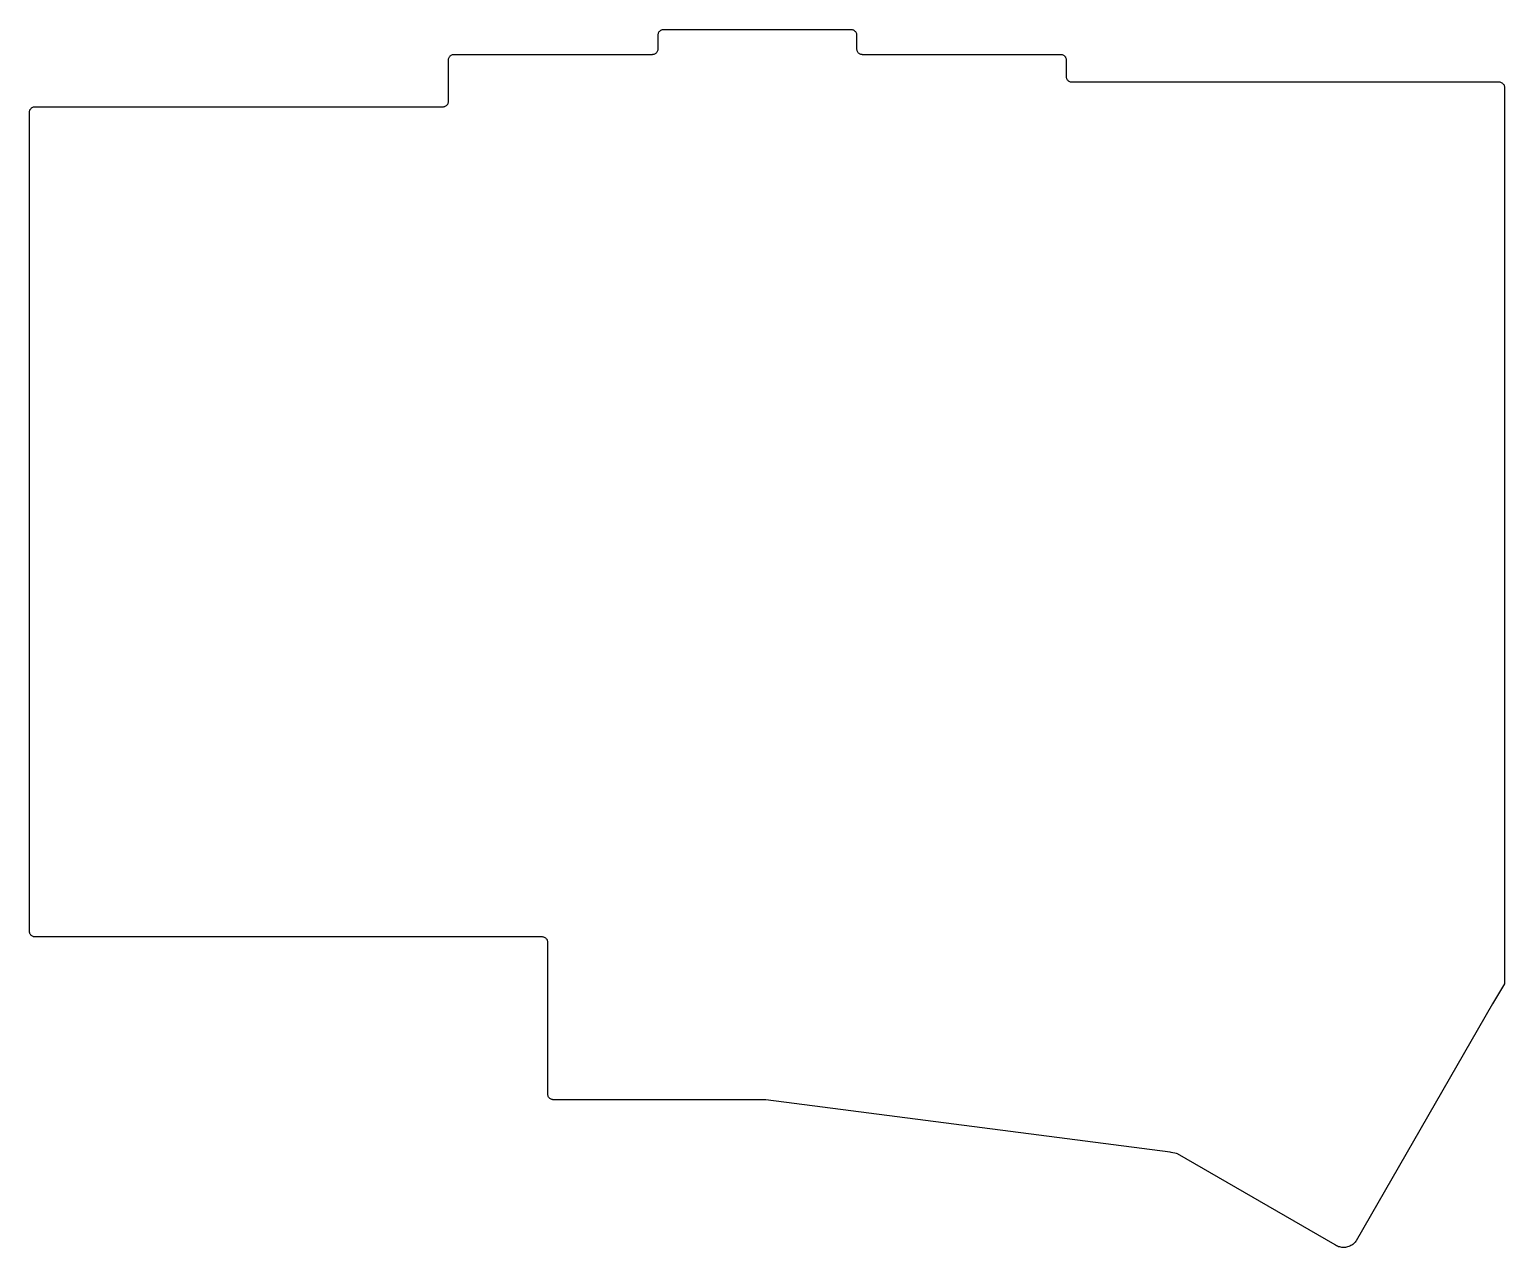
# Model space of a CAD drawing. Extents: x -9 to 125, y -94 to 16.
import ezdxf

# ---------------------------------------------------------------- set-up
doc = ezdxf.new("R2010")
doc.units = 0
doc.layers.add('BLACK', color=7, linetype='CONTINUOUS')

msp = doc.modelspace()

# ---------------------------------------------------------------- linework, layer by layer
at = {"layer": 'BLACK', "linetype": 'CONTINUOUS'}
for p, q in [((48.191343, 16.018975), (48.241081, 16.05331)), ((48.241081, 16.05331), (48.294595, 16.081401)), ((48.294595, 16.081401), (48.351104, 16.102839)), ((48.351104, 16.102839), (48.409784, 16.117311)), ((48.409784, 16.117311), (48.469781, 16.124607)), ((48.469781, 16.124607), (48.5, 16.125)), ((48.5, 16.125), (65.5, 16.125)), ((65.5, 16.125), (65.530221, 16.124612)), ((65.530221, 16.124612), (65.590222, 16.117327)), ((65.590222, 16.117327), (65.648908, 16.102862)), ((65.648908, 16.102862), (65.705422, 16.081429)), ((65.705422, 16.081429), (65.758941, 16.05334)), ((65.758941, 16.05334), (65.808684, 16.019005)), ((48, 15.625), (48.000393, 15.655219)), ((48, 14.375), (48, 15.625)), ((48.000393, 15.655219), (48.007689, 15.715216)), ((48.007689, 15.715216), (48.022161, 15.773896)), ((48.022161, 15.773896), (48.043599, 15.830405)), ((48.043599, 15.830405), (48.07169, 15.883919)), ((48.07169, 15.883919), (48.106025, 15.933657)), ((48.106025, 15.933657), (48.146104, 15.978896)), ((48.146104, 15.978896), (48.191343, 16.018975)), ((65.808684, 16.019005), (65.853925, 15.978925)), ((65.853925, 15.978925), (65.894005, 15.933684)), ((65.894005, 15.933684), (65.92834, 15.883941)), ((65.92834, 15.883941), (65.956429, 15.830422)), ((65.956429, 15.830422), (65.977862, 15.773908)), ((65.977862, 15.773908), (65.992327, 15.715222)), ((65.992327, 15.715222), (65.999612, 15.655221)), ((65.999612, 15.655221), (66, 15.625)), ((66, 15.625), (66, 14.375)), ((29, 13.375), (29.000393, 13.405219)), ((29, 9.625), (29, 13.375)), ((29.000393, 13.405219), (29.007689, 13.465216)), ((29.007689, 13.465216), (29.022161, 13.523896)), ((29.022161, 13.523896), (29.043599, 13.580405)), ((29.043599, 13.580405), (29.07169, 13.633919)), ((29.07169, 13.633919), (29.106025, 13.683657)), ((29.106025, 13.683657), (29.146104, 13.728896)), ((29.146104, 13.728896), (29.191343, 13.768975)), ((29.191343, 13.768975), (29.241081, 13.80331)), ((29.241081, 13.80331), (29.294595, 13.831401)), ((29.294595, 13.831401), (29.351104, 13.852839)), ((29.351104, 13.852839), (29.409784, 13.867311)), ((29.409784, 13.867311), (29.469781, 13.874607)), ((29.469781, 13.874607), (29.5, 13.875)), ((29.5, 13.875), (47.5, 13.875)), ((47.5, 13.875), (47.530224, 13.875361)), ((47.530224, 13.875361), (47.590232, 13.882637)), ((47.590232, 13.882637), (47.648925, 13.897095)), ((47.648925, 13.897095), (47.705447, 13.918524)), ((47.705447, 13.918524), (47.758973, 13.946612)), ((47.758973, 13.946612), (47.808722, 13.980948)), ((47.808722, 13.980948), (47.853969, 14.021031)), ((47.853969, 14.021031), (47.894052, 14.066278)), ((47.894052, 14.066278), (47.928388, 14.116027)), ((47.928388, 14.116027), (47.956476, 14.169553)), ((47.956476, 14.169553), (47.977905, 14.226075)), ((47.977905, 14.226075), (47.992363, 14.284768)), ((47.992363, 14.284768), (47.999639, 14.344776)), ((47.999639, 14.344776), (48, 14.375)), ((66, 14.375), (66.000388, 14.344779)), ((66.000388, 14.344779), (66.007673, 14.284778)), ((66.007673, 14.284778), (66.022138, 14.226092)), ((66.022138, 14.226092), (66.043571, 14.169578)), ((66.043571, 14.169578), (66.07166, 14.116059)), ((66.07166, 14.116059), (66.105995, 14.066316)), ((66.105995, 14.066316), (66.146075, 14.021075)), ((66.146075, 14.021075), (66.191316, 13.980995)), ((66.191316, 13.980995), (66.241059, 13.94666)), ((66.241059, 13.94666), (66.294578, 13.918571)), ((66.294578, 13.918571), (66.351092, 13.897138)), ((66.351092, 13.897138), (66.409778, 13.882673)), ((66.409778, 13.882673), (66.469779, 13.875388)), ((66.469779, 13.875388), (66.5, 13.875)), ((66.5, 13.875), (84.5, 13.875)), ((84.5, 13.875), (84.530221, 13.874612)), ((84.530221, 13.874612), (84.590222, 13.867327)), ((84.590222, 13.867327), (84.648908, 13.852862)), ((84.648908, 13.852862), (84.705422, 13.831429)), ((84.705422, 13.831429), (84.758941, 13.80334)), ((84.758941, 13.80334), (84.808684, 13.769005)), ((84.808684, 13.769005), (84.853925, 13.728925)), ((84.853925, 13.728925), (84.894005, 13.683684)), ((84.894005, 13.683684), (84.92834, 13.633941)), ((84.92834, 13.633941), (84.956429, 13.580422)), ((84.956429, 13.580422), (84.977862, 13.523908)), ((84.977862, 13.523908), (84.992327, 13.465222)), ((84.992327, 13.465222), (84.999612, 13.405221)), ((84.999612, 13.405221), (85, 13.375)), ((85, 13.375), (85, 11.875)), ((85, 11.875), (85.000388, 11.844779)), ((85.000388, 11.844779), (85.007673, 11.784778)), ((85.007673, 11.784778), (85.022138, 11.726092)), ((85.022138, 11.726092), (85.043571, 11.669578)), ((85.043571, 11.669578), (85.07166, 11.616059)), ((85.07166, 11.616059), (85.105995, 11.566316)), ((85.105995, 11.566316), (85.146075, 11.521075)), ((85.146075, 11.521075), (85.191316, 11.480995)), ((85.191316, 11.480995), (85.241059, 11.44666)), ((85.241059, 11.44666), (85.294578, 11.418571)), ((85.294578, 11.418571), (85.351092, 11.397138)), ((85.351092, 11.397138), (85.409778, 11.382673)), ((85.409778, 11.382673), (85.469779, 11.375388)), ((85.469779, 11.375388), (85.5, 11.375)), ((85.5, 11.375), (124.25, 11.375)), ((124.25, 11.375), (124.280221, 11.374612)), ((124.280221, 11.374612), (124.340222, 11.367327)), ((124.340222, 11.367327), (124.398908, 11.352862)), ((124.398908, 11.352862), (124.455422, 11.331429)), ((124.455422, 11.331429), (124.508941, 11.30334)), ((124.508941, 11.30334), (124.558684, 11.269005)), ((124.558684, 11.269005), (124.603925, 11.228925)), ((124.603925, 11.228925), (124.644005, 11.183684)), ((124.644005, 11.183684), (124.67834, 11.133941)), ((124.67834, 11.133941), (124.706429, 11.080422)), ((124.706429, 11.080422), (124.727862, 11.023908)), ((124.727862, 11.023908), (124.742327, 10.965222)), ((124.742327, 10.965222), (124.749612, 10.905221)), ((124.749612, 10.905221), (124.75, 10.875)), ((124.75, 10.875), (124.75, -70.375)), ((28.894052, 9.316278), (28.928388, 9.366027)), ((28.928388, 9.366027), (28.956476, 9.419553)), ((28.956476, 9.419553), (28.977905, 9.476075)), ((28.977905, 9.476075), (28.992363, 9.534768)), ((28.992363, 9.534768), (28.999639, 9.594776)), ((28.999639, 9.594776), (29, 9.625)), ((-9, 8.625), (-8.999605, 8.655219)), ((-9, -65.625), (-9, 8.625)), ((-8.999605, 8.655219), (-8.992308, 8.715215)), ((-8.992308, 8.715215), (-8.977834, 8.773894)), ((-8.977834, 8.773894), (-8.956396, 8.830402)), ((-8.956396, 8.830402), (-8.928304, 8.883914)), ((-8.928304, 8.883914), (-8.893968, 8.933652)), ((-8.893968, 8.933652), (-8.85389, 8.97889)), ((-8.85389, 8.97889), (-8.808652, 9.018968)), ((-8.808652, 9.018968), (-8.758914, 9.053304)), ((-8.758914, 9.053304), (-8.705402, 9.081396)), ((-8.705402, 9.081396), (-8.648894, 9.102834)), ((-8.648894, 9.102834), (-8.590215, 9.117308)), ((-8.590215, 9.117308), (-8.530219, 9.124605)), ((-8.530219, 9.124605), (-8.5, 9.125)), ((-8.5, 9.125), (8.5, 9.125)), ((8.5, 9.125), (10.5, 9.125)), ((10.5, 9.125), (28.5, 9.125)), ((28.5, 9.125), (28.530224, 9.125361)), ((28.530224, 9.125361), (28.590232, 9.132637)), ((28.590232, 9.132637), (28.648925, 9.147095)), ((28.648925, 9.147095), (28.705447, 9.168524)), ((28.705447, 9.168524), (28.758973, 9.196612)), ((28.758973, 9.196612), (28.808722, 9.230948)), ((28.808722, 9.230948), (28.853969, 9.271031)), ((28.853969, 9.271031), (28.894052, 9.316278)), ((-8.999663, -65.653638), (-9, -65.625)), ((-8.993175, -65.710547), (-8.999663, -65.653638)), ((-8.980276, -65.766352), (-8.993175, -65.710547)), ((-8.961133, -65.820335), (-8.980276, -65.766352)), ((-8.935992, -65.871799), (-8.961133, -65.820335)), ((-8.905178, -65.920081), (-8.935992, -65.871799)), ((-8.869088, -65.964557), (-8.905178, -65.920081)), ((-8.828188, -66.004654), (-8.869088, -65.964557)), ((-8.783005, -66.039855), (-8.828188, -66.004654)), ((-8.734122, -66.069706), (-8.783005, -66.039855)), ((-8.682169, -66.093821), (-8.734122, -66.069706)), ((-8.627817, -66.111891), (-8.682169, -66.093821)), ((-8.571767, -66.12368), (-8.627817, -66.111891)), ((-8.514741, -66.129038), (-8.571767, -66.12368)), ((-8.486102, -66.128808), (-8.514741, -66.129038)), ((37.5, -66.128808), (-8.486102, -66.128808)), ((37.530219, -66.129201), (37.5, -66.128808)), ((37.590215, -66.136497), (37.530219, -66.129201)), ((37.648896, -66.150969), (37.590215, -66.136497)), ((37.705404, -66.172407), (37.648896, -66.150969)), ((37.758917, -66.200498), (37.705404, -66.172407)), ((37.808655, -66.234834), (37.758917, -66.200498)), ((37.853893, -66.274913), (37.808655, -66.234834)), ((37.893971, -66.320151), (37.853893, -66.274913)), ((37.928306, -66.36989), (37.893971, -66.320151)), ((37.956396, -66.423403), (37.928306, -66.36989)), ((37.977834, -66.479912), (37.956396, -66.423403)), ((37.992305, -66.538592), (37.977834, -66.479912)), ((37.999599, -66.598589), (37.992305, -66.538592)), ((38, -66.628808), (37.999599, -66.598589)), ((38, -80.378808), (38, -66.628808)), ((124.75, -70.375), (123.663898, -72.203808)), ((123.663898, -72.203808), (111.311161, -93.660273)), ((38.000362, -80.409032), (38, -80.378808)), ((38.007639, -80.469039), (38.000362, -80.409032)), ((38.022097, -80.527732), (38.007639, -80.469039)), ((38.043527, -80.584253), (38.022097, -80.527732)), ((38.071614, -80.637778), (38.043527, -80.584253)), ((38.105951, -80.687526), (38.071614, -80.637778)), ((38.146034, -80.732772), (38.105951, -80.687526)), ((38.19128, -80.772854), (38.146034, -80.732772)), ((38.241029, -80.80719), (38.19128, -80.772854)), ((38.294555, -80.835276), (38.241029, -80.80719)), ((38.351076, -80.856705), (38.294555, -80.835276)), ((38.409769, -80.871163), (38.351076, -80.856705)), ((38.469776, -80.878439), (38.409769, -80.871163)), ((38.5, -80.878808), (38.469776, -80.878439)), ((57.763898, -80.878808), (38.5, -80.878808)), ((94.434454, -85.649152), (57.763898, -80.878808)), ((94.51754, -85.657796), (94.434454, -85.649152)), ((94.682813, -85.682209), (94.51754, -85.657796)), ((94.846694, -85.714678), (94.682813, -85.682209)), ((95.008791, -85.755125), (94.846694, -85.714678)), ((95.088898, -85.778808), (95.008791, -85.755125)), ((109.383149, -94.039764), (95.088898, -85.778808)), ((109.426525, -94.068446), (109.383149, -94.039764)), ((109.516884, -94.119934), (109.426525, -94.068446)), ((109.610846, -94.164509), (109.516884, -94.119934)), ((109.707884, -94.201921), (109.610846, -94.164509)), ((109.80745, -94.231958), (109.707884, -94.201921)), ((109.908988, -94.254453), (109.80745, -94.231958)), ((110.011924, -94.269278), (109.908988, -94.254453)), ((110.115683, -94.276352), (110.011924, -94.269278)), ((110.219679, -94.275633), (110.115683, -94.276352)), ((110.32333, -94.267126), (110.219679, -94.275633)), ((110.426052, -94.250879), (110.32333, -94.267126)), ((110.527268, -94.226983), (110.426052, -94.250879)), ((110.626411, -94.195573), (110.527268, -94.226983)), ((110.722921, -94.156824), (110.626411, -94.195573)), ((110.816259, -94.110955), (110.722921, -94.156824)), ((110.905898, -94.058223), (110.816259, -94.110955)), ((110.991335, -93.998924), (110.905898, -94.058223)), ((111.07209, -93.933392), (110.991335, -93.998924)), ((111.147709, -93.861996), (111.07209, -93.933392)), ((111.217768, -93.785135), (111.147709, -93.861996)), ((111.281873, -93.703243), (111.217768, -93.785135)), ((111.311161, -93.660273), (111.281873, -93.703243))]:
    msp.add_line(p, q, dxfattribs=at)

doc.saveas('drawing.dxf')
